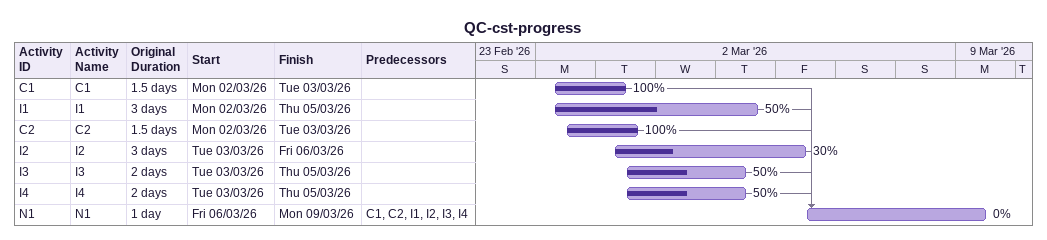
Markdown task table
QC-cst-progress

| ID | Task | Original duration | Start | Finish | Predecessors | % complete |
|---|---|---|---|---|---|---|
| C1 | C1 | 1.5d | 2026-03-02 | 2026-03-03 |  | 100 |
| I1 | I1 | 3d | 2026-03-02 | 2026-03-05 |  | 50 |
| C2 | C2 | 1.5d | 2026-03-02 | 2026-03-03 |  | 100 |
| I2 | I2 | 3d | 2026-03-03 | 2026-03-06 |  | 30 |
| I3 | I3 | 2d | 2026-03-03 | 2026-03-05 |  | 50 |
| I4 | I4 | 2d | 2026-03-03 | 2026-03-05 |  | 50 |
| N1 | N1 | 1d | 2026-03-06 | 2026-03-09 | C1, C2, I1, I2, I3, I4 | 0 |
